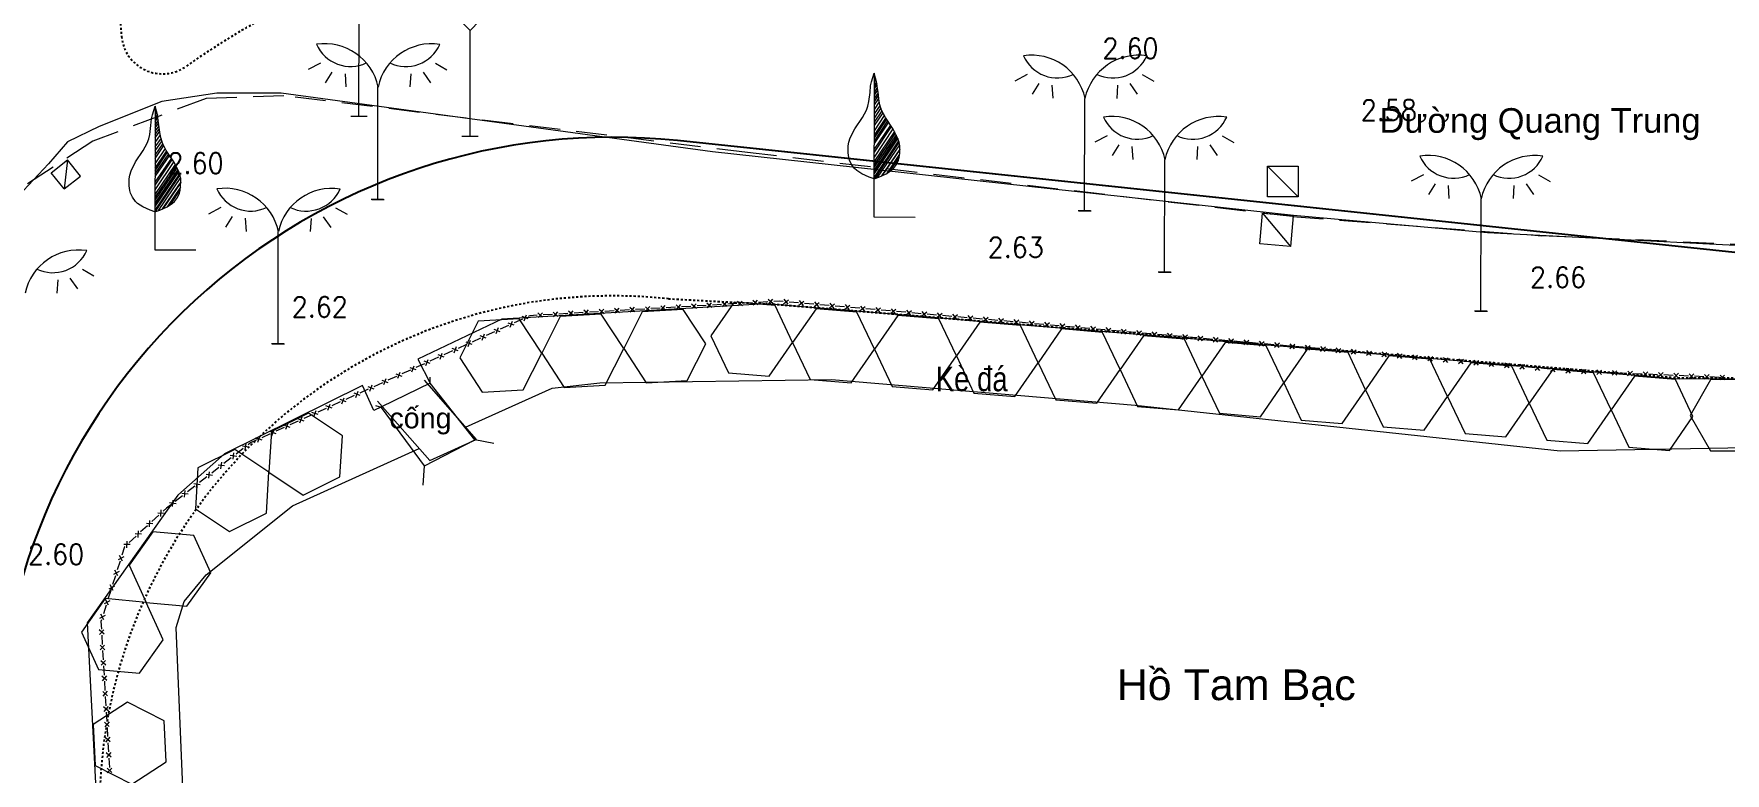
# Model space of a CAD drawing. Header units: millimetres. Extents: x 583747 to 595948, y 2304962 to 2309584.
# Drawn here: x 595576.3 to 595658.7, y 2307133 to 2307169 of the extents above; entities that cross this region are included whole.
import ezdxf
from ezdxf.enums import TextEntityAlignment as Align
from ezdxf.xclip import XClip

# ---------------------------------------------------------------- set-up
doc = ezdxf.new("R2010")
doc.units = ezdxf.units.MM
doc.linetypes.add('DASHDOT', pattern=[1, 0.5, -0.25, 0, -0.25])
doc.linetypes.add('{Long Duong}', pattern=[2.3, 1.5, -0.8])
for name, color, linetype, lineweight in [('00_nen', 8, 'Continuous', 5), ('Code Cao do', 7, 'Continuous', 0), ('Duong RG Thua', 7, 'Continuous', 0), ('Ghi chu nha', 7, 'Continuous', 0), ('KT-DV', 7, 'Continuous', 0), ('KT-NEN', 7, 'Continuous', 0), ('Long Duong_ Phan Cach chat lieu rair mat', 7, 'Continuous', 0), ('Nen dc cb Hong bang', 253, 'Continuous', 60)]:
    doc.layers.add(name, color=color, linetype=linetype, lineweight=lineweight)
doc.layers.add('A-PLOT LINE', color=6, linetype='DASHDOT')
doc.layers.add('AFP-KERB-LINE', color=2, linetype='Continuous')
doc.styles.add('ghicu', font='Vnarial.ttf', dxfattribs={"width": 0.8, "height": 1})
doc.styles.add('Style-.VnArial', font='Vnarial.ttf')
doc.styles.add('Style-STANDARD', font='STANDARD.shx')

# ---------------------------------------------------------------- blocks, each defined once
blk = doc.blocks.new('road')
at = {"layer": 'AFP-KERB-LINE'}
for q in [(3520737, 1123452), (3523587, 1124161), (3523587, 1124161), (3523587, 1124161)]:
    blk.add_line((3575510, 1137067), q, dxfattribs=at)
blk.add_arc((3527973, 1094338), 30000, 103.95875, 201.53935, dxfattribs=at)
blk = doc.blocks.new('PLOT')
at = {"layer": 'A-PLOT LINE', "color": 251}
blk.add_line((3487276, 1132394), (3493553, 1118963), dxfattribs=at)
for points in [[(3659008, 1167880), (3642417, 1158621), (3630891, 1152921), (3607539, 1142898), (3570556, 1129261), (3527500, 1117448)], [(3522956, 1116061), (3527500, 1117448)]]:
    blk.add_lwpolyline(points, dxfattribs=at)
for centre, radius, start, end in [((3530824, 1095047), 41250, 132.12441, 145.07075), ((3495365, 1119810), 2000, 205.05142, 325.07075), ((3528906, 1091779), 25000, 103.76718, 201.93918), ((3528906, 1091779), 25000, 103.76718, 201.93918)]:
    blk.add_arc(centre, radius, start, end, dxfattribs=at)
blk = doc.blocks.new('DV')
ref = blk.add_blockref('PLOT', (-3147123, 179596, 0), dxfattribs=dict(rotation=340.0000000045929))
XClip(ref).set_block_clipping_path([(3437700.5976729654, 868981.9081885163), (3912891.8375199828, 1041937.3750337446), (3715693.8178756535, 1583734.481302836), (3240502.5780286361, 1410779.0144576086)])
at = {"layer": 'AFP-KERB-LINE'}
ref = blk.add_blockref('road', (-3147123, 179596, 0), dxfattribs=dict(at, rotation=340.0000000045929))
XClip(ref).set_block_clipping_path([(3424978.7776903473, 904726.3076186823), (3853099.8617473282, 1060549.6388383387), (3670662.8681027722, 1561791.1594749615), (3242541.7840457913, 1405967.828255306)])
blk = doc.blocks.new('nen dc cb Hong bang')
at = {"layer": '00_nen', "color": 0, "linetype": 'ByBlock', "lineweight": -2}
for p, q in [((-63.154, -23.825, -62.12), (-62.518, -23.934, -62.12)), ((-63.567, -24.443, -62.12), (-63.051, -24.809, -62.12)), ((-64.104, -24.724, -62.12), (-63.923, -25.339, -62.12)), ((-82.959, -25.854, -62.12), (-82.324, -25.963, -62.12)), ((-68.416, -25.74, -62.12), (-68.871, -26.246, -62.12)), ((-67.74, -25.962, -62.12), (-67.862, -26.56, -62.12)), ((-67.111, -25.818, -62.12), (-66.854, -26.406, -62.12)), ((-63.514, -31.022, -62.12), (-65.388, -25.872, -62.12)), ((-63.514, -31.022, -62.12), (-65.388, -25.872, -62.12)), ((-83.909, -26.753, -62.12), (-83.728, -27.368, -62.12)), ((-83.373, -26.473, -62.12), (-82.857, -26.838, -62.12)), ((-88.222, -27.769, -62.12), (-88.676, -28.275, -62.12)), ((-87.545, -27.991, -62.12), (-87.668, -28.589, -62.12)), ((-86.916, -27.848, -62.12), (-86.66, -28.435, -62.12)), ((-83.32, -33.051, -62.12), (-85.194, -27.902, -62.12)), ((-83.32, -33.051, -62.12), (-85.194, -27.902, -62.12)), ((-78.691, -27.94, -62.12), (-78.175, -28.305, -62.12)), ((-78.277, -27.321, -62.12), (-77.642, -27.43, -62.12)), ((-79.227, -28.22, -62.12), (-79.046, -28.835, -62.12)), ((-83.54, -29.236, -62.12), (-83.994, -29.742, -62.12)), ((-82.863, -29.458, -62.12), (-82.986, -30.056, -62.12)), ((-82.234, -29.315, -62.12), (-81.978, -29.902, -62.12)), ((-78.637, -34.518, -62.12), (-80.512, -29.369, -62.12)), ((-78.637, -34.518, -62.12), (-80.512, -29.369, -62.12)), ((-95.072, -30.528, -62.12), (-95.107, -30.668, -62.12)), ((-95.003, -30.617, -62.12), (-95.052, -30.818, -62.12)), ((-94.96, -30.697, -62.12), (-95.018, -30.912, -62.12)), ((-94.936, -30.741, -62.12), (-94.997, -30.969, -62.12)), ((-94.869, -30.865, -62.12), (-94.936, -31.138, -62.12)), ((-94.81, -30.974, -62.12), (-94.888, -31.27, -62.12)), ((-94.744, -31.098, -62.12), (-94.833, -31.42, -62.12)), ((-94.693, -31.22, -62.12), (-94.778, -31.57, -62.12)), ((-63.251, -30.926, -62.12), (-63.815, -31.131, -62.12)), ((-63.777, -31.118, -62.12), (-63.214, -30.913, -62.12)), ((-94.626, -31.345, -62.12), (-94.724, -31.721, -62.12)), ((-94.536, -31.489, -62.12), (-94.648, -31.927, -62.12)), ((-94.445, -31.63, -62.12), (-94.573, -32.134, -62.12)), ((-94.359, -31.746, -62.12), (-94.505, -32.322, -62.12)), ((-94.271, -31.854, -62.12), (-94.436, -32.51, -62.12)), ((-94.199, -31.934, -62.12), (-94.382, -32.66, -62.12)), ((-94.076, -32.038, -62.12), (-94.293, -32.905, -62.12)), ((-93.978, -32.13, -62.12), (-94.217, -33.111, -62.12)), ((-93.92, -32.173, -62.12), (-94.176, -33.224, -62.12)), ((-93.837, -32.228, -62.12), (-94.122, -33.374, -62.12)), ((-93.778, -32.271, -62.12), (-94.081, -33.487, -62.12)), ((-93.637, -32.371, -62.12), (-93.985, -33.75, -62.12)), ((-93.579, -32.414, -62.12), (-93.937, -33.882, -62.12)), ((-93.462, -32.496, -62.12), (-93.855, -34.107, -62.12)), ((-93.462, -32.496, -62.12), (-93.855, -34.107, -62.12)), ((-93.351, -32.6, -62.12), (-93.78, -34.314, -62.12)), ((-93.286, -32.661, -62.12), (-93.732, -34.446, -62.12)), ((-93.22, -32.722, -62.12), (-93.684, -34.577, -62.12)), ((-93.155, -32.782, -62.12), (-93.636, -34.709, -62.12)), ((-93.105, -32.834, -62.12), (-93.595, -34.822, -62.12)), ((-93.081, -32.852, -62.12), (-93.581, -34.859, -62.12)), ((-83.583, -33.147, -62.12), (-83.019, -32.942, -62.12)), ((-93.003, -32.953, -62.12), (-93.52, -35.028, -62.12)), ((-92.963, -32.999, -62.12), (-93.478, -35.092, -62.12)), ((-92.895, -33.12, -62.12), (-93.362, -34.992, -62.12)), ((-92.81, -33.31, -62.12), (-93.202, -34.849, -62.12)), ((-92.803, -33.329, -62.12), (-93.181, -34.833, -62.12)), ((-92.737, -33.552, -62.12), (-93.009, -34.668, -62.12)), ((-92.708, -33.69, -62.12), (-92.925, -34.557, -62.12)), ((-83.056, -32.955, -62.12), (-83.62, -33.161, -62.12)), ((-78.374, -34.423, -62.12), (-78.938, -34.628, -62.12)), ((-78.901, -34.614, -62.12), (-78.337, -34.409, -62.12)), ((-115.908, -37.753, -62.12), (-115.392, -38.118, -62.12)), ((-115.495, -37.134, -62.12), (-114.859, -37.243, -62.12)), ((-116.444, -38.033, -62.12), (-116.263, -38.648, -62.12)), ((-120.757, -39.049, -62.12), (-121.211, -39.555, -62.12)), ((-120.08, -39.271, -62.12), (-120.203, -39.869, -62.12)), ((-119.451, -39.127, -62.12), (-119.195, -39.715, -62.12)), ((-115.855, -44.331, -62.12), (-117.729, -39.182, -62.12)), ((-115.855, -44.331, -62.12), (-117.729, -39.182, -62.12)), ((-113.063, -40.038, -62.12), (-112.311, -39.765, -62.12)), ((-118.477, -40.98, -62.12), (-117.725, -40.706, -62.12)), ((-127.424, -44.042, -62.12), (-127.458, -44.182, -62.12)), ((-127.355, -44.131, -62.12), (-127.404, -44.332, -62.12)), ((-127.312, -44.21, -62.12), (-127.37, -44.426, -62.12)), ((-127.288, -44.255, -62.12), (-127.349, -44.483, -62.12)), ((-127.221, -44.379, -62.12), (-127.287, -44.652, -62.12)), ((-115.592, -44.235, -62.12), (-116.155, -44.441, -62.12)), ((-116.118, -44.427, -62.12), (-115.554, -44.222, -62.12)), ((-127.162, -44.488, -62.12), (-127.24, -44.783, -62.12)), ((-127.095, -44.612, -62.12), (-127.185, -44.934, -62.12)), ((-127.045, -44.734, -62.12), (-127.13, -45.084, -62.12)), ((-126.978, -44.858, -62.12), (-127.075, -45.234, -62.12)), ((-126.888, -45.003, -62.12), (-127, -45.441, -62.12)), ((-126.796, -45.143, -62.12), (-126.925, -45.648, -62.12)), ((-126.711, -45.259, -62.12), (-126.857, -45.836, -62.12)), ((-126.623, -45.367, -62.12), (-126.788, -46.024, -62.12)), ((-126.551, -45.448, -62.12), (-126.733, -46.174, -62.12)), ((-126.428, -45.552, -62.12), (-126.644, -46.418, -62.12)), ((-126.33, -45.644, -62.12), (-126.569, -46.625, -62.12)), ((-126.272, -45.687, -62.12), (-126.528, -46.738, -62.12)), ((-126.188, -45.742, -62.12), (-126.473, -46.888, -62.12)), ((-126.13, -45.784, -62.12), (-126.432, -47.001, -62.12)), ((-125.989, -45.885, -62.12), (-126.337, -47.264, -62.12)), ((-125.931, -45.927, -62.12), (-126.289, -47.396, -62.12)), ((-125.814, -46.01, -62.12), (-126.207, -47.621, -62.12)), ((-125.814, -46.01, -62.12), (-126.207, -47.621, -62.12)), ((-125.703, -46.114, -62.12), (-126.131, -47.828, -62.12)), ((-118.055, -46.034, -62.12), (-117.539, -46.4, -62.12)), ((-117.642, -45.416, -62.12), (-117.006, -45.525, -62.12)), ((-125.637, -46.175, -62.12), (-126.084, -47.959, -62.12)), ((-125.572, -46.235, -62.12), (-126.036, -48.091, -62.12)), ((-125.507, -46.296, -62.12), (-125.988, -48.223, -62.12)), ((-125.457, -46.348, -62.12), (-125.947, -48.335, -62.12)), ((-125.433, -46.366, -62.12), (-125.933, -48.373, -62.12)), ((-125.354, -46.466, -62.12), (-125.872, -48.542, -62.12)), ((-125.314, -46.513, -62.12), (-125.83, -48.606, -62.12)), ((-125.247, -46.633, -62.12), (-125.714, -48.506, -62.12)), ((-125.162, -46.824, -62.12), (-125.554, -48.363, -62.12)), ((-125.155, -46.843, -62.12), (-125.533, -48.347, -62.12)), ((-118.591, -46.315, -62.12), (-118.41, -46.93, -62.12)), ((-125.089, -47.066, -62.12), (-125.361, -48.182, -62.12)), ((-125.06, -47.204, -62.12), (-125.277, -48.07, -62.12)), ((-122.904, -47.331, -62.12), (-123.358, -47.837, -62.12)), ((-122.227, -47.553, -62.12), (-122.35, -48.151, -62.12)), ((-121.598, -47.409, -62.12), (-121.342, -47.997, -62.12)), ((-118.002, -52.613, -62.12), (-119.876, -47.463, -62.12)), ((-118.002, -52.613, -62.12), (-119.876, -47.463, -62.12)), ((-128.203, -52.465, -62.12), (-127.568, -52.574, -62.12)), ((-117.739, -52.517, -62.12), (-118.302, -52.722, -62.12)), ((-118.265, -52.709, -62.12), (-117.701, -52.503, -62.12)), ((-129.153, -53.364, -62.12), (-128.972, -53.979, -62.12)), ((-128.617, -53.084, -62.12), (-128.101, -53.449, -62.12))]:
    blk.add_line(p, q, dxfattribs=at)
at = {"layer": '00_nen', "color": 0, "linetype": 'ByBlock', "lineweight": -2, "elevation": -62.12, "flags": 128}
for points in [[(-11.021, -7.622), (-33.819, -17.354), (-47.485, -22.078), (-64.519, -27.326), (-73.685, -29.783), (-101.329, -36.556), (-122.048, -41.084), (-124.998, -42.157), (-127.363, -43.454), (-129.812, -45.643), (-131.014, -46.879), (-131.508, -48.205), (-132.764, -51.146), (-134.093, -55.013), (-134.275, -58.599), (-133.155, -63.496), (-127.524, -76.913), (-117.447, -101.002), (-110.486, -117.03)], [(-16.302, -17.181), (-53.285, -30.818), (-96.342, -42.631), (-108.175, -47.733), (-111.347, -50.976)], [(-111.347, -50.976), (-110.395, -51.864), (-112.223, -53.769), (-112.502, -54.055), (-113.447, -53.106)], [(-106.468, -53.569), (-107.391, -53.721), (-110.395, -51.864), (-110.494, -51.592)], [(-113.447, -53.106), (-118.614, -58.535), (-120.062, -61.212), (-122.079, -68.558), (-113.882, -87.858)], [(-109.011, -56.651), (-109.259, -55.749), (-112.199, -53.793), (-112.488, -53.817)], [(-109.259, -55.749), (-107.391, -53.721)]]:
    blk.add_lwpolyline(points, dxfattribs=at)
at = {"layer": '00_nen', "color": 0, "linetype": 'ByBlock', "lineweight": -2, "elevation": -62.12}
for points in [[(-75.701, -27.948), (-74.291, -27.435), (-73.778, -28.845), (-75.188, -29.358)], [(-48.791, -32.892), (-48.452, -30.92), (-49.99, -29.641), (-51.866, -30.333), (-52.205, -32.304), (-50.668, -33.583)], [(-75.149, -30.182), (-73.7, -29.792), (-73.31, -31.24), (-74.758, -31.631)], [(-52.554, -34.247), (-52.048, -32.312), (-53.47, -30.906), (-55.399, -31.435), (-55.905, -33.37), (-54.482, -34.776)], [(-56.411, -35.305), (-55.905, -33.37), (-57.328, -31.964), (-59.256, -32.494), (-59.762, -34.428), (-58.34, -35.834)], [(-60.269, -36.363), (-59.762, -34.428), (-61.185, -33.023), (-63.114, -33.552), (-63.62, -35.487), (-62.197, -36.893)], [(-64.126, -37.422), (-63.62, -35.487), (-65.043, -34.081), (-66.971, -34.61), (-67.477, -36.545), (-66.055, -37.951)], [(-67.983, -38.48), (-67.477, -36.545), (-68.9, -35.139), (-70.829, -35.668), (-71.335, -37.603), (-69.912, -39.009)], [(-71.841, -39.538), (-71.335, -37.603), (-72.757, -36.198), (-74.686, -36.727), (-75.192, -38.662), (-73.77, -40.067)], [(-75.698, -40.597), (-75.192, -38.662), (-76.615, -37.256), (-78.544, -37.785), (-79.05, -39.72), (-77.627, -41.126)], [(-79.556, -41.655), (-79.05, -39.72), (-80.472, -38.314), (-82.401, -38.843), (-82.907, -40.778), (-81.485, -42.184)], [(-83.413, -42.713), (-82.907, -40.778), (-84.33, -39.373), (-86.259, -39.902), (-86.765, -41.837), (-85.342, -43.242)], [(-87.271, -43.771), (-86.765, -41.837), (-88.187, -40.431), (-90.116, -40.96), (-90.622, -42.895), (-89.2, -44.301)], [(-91.128, -44.83), (-90.622, -42.895), (-92.045, -41.489), (-93.974, -42.018), (-94.48, -43.953), (-93.057, -45.359)], [(-94.986, -45.888), (-94.48, -43.953), (-95.902, -42.547), (-97.831, -43.077), (-98.337, -45.011), (-96.914, -46.417)], [(-98.668, -47.445), (-98.436, -45.459), (-100.04, -44.264), (-101.876, -45.056), (-102.109, -47.043), (-100.505, -48.237)], [(-102.341, -49.029), (-102.109, -47.043), (-103.713, -45.848), (-105.549, -46.64), (-105.782, -48.626), (-104.178, -49.821)], [(-106.014, -50.613), (-105.782, -48.626), (-107.386, -47.432), (-109.223, -48.223), (-109.455, -50.21), (-107.851, -51.404)], [(-112.95, -57.66), (-113.515, -55.742), (-115.459, -55.272), (-116.838, -56.721), (-116.273, -58.639), (-114.329, -59.109)], [(-115.708, -60.558), (-116.273, -58.639), (-118.217, -58.169), (-119.596, -59.618), (-119.031, -61.537), (-117.087, -62.006)], [(-117.256, -64.214), (-118.662, -62.791), (-120.597, -63.296), (-121.126, -65.225), (-119.721, -66.648), (-117.786, -66.142)], [(-118.316, -68.071), (-119.721, -66.648), (-121.656, -67.153), (-122.186, -69.082), (-120.78, -70.505), (-118.845, -69.999)], [(-116.915, -71.763), (-118.9, -71.52), (-120.103, -73.118), (-119.322, -74.958), (-117.336, -75.202), (-116.133, -73.604)]]:
    blk.add_lwpolyline(points, close=True, dxfattribs=at)
for points in [[(-75.701, -27.948), (-73.778, -28.845)], [(-93.492, -35.103), (-93.739, -35.108), (-94.135, -35.081), (-94.419, -35.015), (-94.561, -34.956), (-94.764, -34.82), (-94.92, -34.658), (-94.995, -34.551), (-95.103, -34.342), (-95.22, -34.031), (-95.252, -33.846), (-95.26, -33.627), (-95.209, -33.146), (-95.045, -32.494), (-94.99, -32.086), (-94.993, -31.876), (-95.018, -31.657), (-95.116, -31.216), (-95.196, -30.91), (-95.228, -30.707), (-95.25, -30.273)], [(-95.25, -30.273), (-92.856, -36.851), (-90.977, -36.167)], [(-93.492, -35.103), (-93.3, -34.948), (-93.015, -34.673), (-92.839, -34.44), (-92.768, -34.304), (-92.7, -34.069), (-92.685, -33.844), (-92.696, -33.714), (-92.748, -33.485), (-92.86, -33.172), (-92.956, -33.01), (-93.094, -32.839), (-93.451, -32.506), (-93.996, -32.112), (-94.292, -31.832), (-94.42, -31.667), (-94.54, -31.483), (-94.751, -31.083), (-94.999, -30.623), (-95.25, -30.273)], [(-75.149, -30.182), (-73.31, -31.24)], [(-112.687, -39.902), (-114.452, -35.053), (-116.297, -34.192), (-115.423, -32.384), (-113.628, -33.221), (-114.452, -35.053)], [(-118.101, -40.843), (-119.866, -35.994), (-121.712, -35.134), (-120.837, -33.326), (-119.043, -34.162), (-119.866, -35.994)], [(-125.844, -48.617), (-126.091, -48.622), (-126.487, -48.594), (-126.771, -48.529), (-126.913, -48.47), (-127.116, -48.334), (-127.272, -48.172), (-127.347, -48.065), (-127.455, -47.856), (-127.572, -47.544), (-127.604, -47.36), (-127.612, -47.141), (-127.561, -46.66), (-127.397, -46.008), (-127.342, -45.6), (-127.345, -45.389), (-127.37, -45.171), (-127.468, -44.73), (-127.548, -44.424), (-127.58, -44.22), (-127.602, -43.787)], [(-127.602, -43.787), (-125.208, -50.365), (-123.329, -49.681)], [(-125.844, -48.617), (-125.652, -48.462), (-125.367, -48.187), (-125.191, -47.954), (-125.12, -47.818), (-125.052, -47.583), (-125.037, -47.358), (-125.048, -47.228), (-125.1, -46.999), (-125.211, -46.685), (-125.308, -46.524), (-125.446, -46.353), (-125.803, -46.02), (-126.348, -45.626), (-126.643, -45.345), (-126.772, -45.181), (-126.892, -44.996), (-127.103, -44.597), (-127.351, -44.137), (-127.602, -43.787)]]:
    blk.add_lwpolyline(points, dxfattribs=at)
at = {"layer": '00_nen', "color": 0, "linetype": 'ByBlock', "lineweight": -2}
for centre, radius, start, end in [((-62.737, -25.507, -62.12), 2.665, 101.38229, 187.95879), ((-65.064, -22.777, -62.12), 1.804, 264.60741, 356.27474), ((-67.628, -27.287, -62.12), 2.665, 32.04121, 118.61771), ((-82.543, -27.536, -62.12), 2.665, 101.38229, 187.95879), ((-84.869, -24.807, -62.12), 1.804, 264.60741, 356.27474), ((-67.601, -23.701, -62.12), 1.804, 223.72526, 315.39259), ((-87.434, -29.317, -62.12), 2.665, 32.04121, 118.61771), ((-87.406, -25.73, -62.12), 1.804, 223.72526, 315.39259), ((-77.861, -29.004, -62.12), 2.665, 101.38229, 187.95879), ((-80.187, -26.274, -62.12), 1.804, 264.60741, 356.27474), ((-82.752, -30.784, -62.12), 2.665, 32.04121, 118.61771), ((-82.724, -27.197, -62.12), 1.804, 223.72526, 315.39259), ((-115.078, -38.816, -62.12), 2.665, 101.38229, 187.95879), ((-117.404, -36.087, -62.12), 1.804, 264.60741, 356.27474), ((-119.969, -40.597, -62.12), 2.665, 32.04121, 118.61771), ((-119.941, -37.01, -62.12), 1.804, 223.72526, 315.39259), ((-117.225, -47.098, -62.12), 2.665, 101.38229, 187.95879), ((-119.551, -44.368, -62.12), 1.804, 264.60741, 356.27474), ((-122.116, -48.878, -62.12), 2.665, 32.04121, 118.61771), ((-122.088, -45.292, -62.12), 1.804, 223.72526, 315.39259), ((-127.787, -54.148, -62.12), 2.665, 101.38229, 187.95879), ((-130.113, -51.418, -62.12), 1.804, 264.60741, 356.27474)]:
    blk.add_arc(centre, radius, start, end, dxfattribs=at)
at = {"layer": '00_nen', "color": 0, "linetype": 'ByBlock', "lineweight": -2, "style": 'ghicu', "width": 0.8}
blk.add_text('KÌ ®¸', height=1.2, rotation=20, dxfattribs=at).set_placement((-87.123, -43.793, -62.12))
blk = doc.blocks.new('wwww1')
at = {"layer": 'Duong RG Thua', "color": 7, "lineweight": 0}
for p, q in [((595576.953, 2307162.311), (595577.743, 2307162.943)), ((595577.586, 2307161.519), (595576.953, 2307162.311)), ((595577.743, 2307162.943), (595577.586, 2307161.519)), ((595578.377, 2307162.15), (595577.743, 2307162.943)), ((595577.586, 2307161.519), (595578.377, 2307162.15)), ((595595.117, 2307152.205), (595597.656, 2307149.314)), ((595592.847, 2307151.179), (595595.385, 2307148.288)), ((595595.385, 2307148.288), (595597.656, 2307149.314))]:
    blk.add_line(p, q, dxfattribs=at)
at = {"layer": 'Duong RG Thua', "color": 7, "linetype": 'Continuous', "lineweight": 0}
for p, q in [((595603.881, 2307155.442), (595603.644, 2307155.654)), ((595603.657, 2307155.429), (595603.869, 2307155.666)), ((595604.63, 2307155.485), (595604.393, 2307155.697)), ((595604.405, 2307155.472), (595604.617, 2307155.71)), ((595605.112, 2307155.627), (595604.663, 2307155.6)), ((595605.379, 2307155.529), (595605.141, 2307155.741)), ((595605.154, 2307155.516), (595605.366, 2307155.754)), ((595605.861, 2307155.67), (595605.412, 2307155.644)), ((595606.128, 2307155.572), (595605.89, 2307155.784)), ((595605.903, 2307155.56), (595606.115, 2307155.797)), ((595606.61, 2307155.714), (595606.161, 2307155.688)), ((595606.876, 2307155.616), (595606.639, 2307155.828)), ((595606.651, 2307155.603), (595606.863, 2307155.841)), ((595607.359, 2307155.757), (595606.909, 2307155.731)), ((595607.625, 2307155.66), (595607.387, 2307155.872)), ((595607.4, 2307155.647), (595607.612, 2307155.885)), ((595608.107, 2307155.801), (595607.658, 2307155.775)), ((595608.374, 2307155.703), (595608.136, 2307155.915)), ((595608.149, 2307155.691), (595608.361, 2307155.928)), ((595608.856, 2307155.845), (595608.407, 2307155.819)), ((595609.122, 2307155.747), (595608.885, 2307155.959)), ((595608.898, 2307155.734), (595609.11, 2307155.972)), ((595609.605, 2307155.888), (595609.155, 2307155.862)), ((595609.871, 2307155.791), (595609.634, 2307156.003)), ((595609.646, 2307155.778), (595609.858, 2307156.016)), ((595610.353, 2307155.932), (595609.904, 2307155.906)), ((595610.62, 2307155.834), (595610.382, 2307156.046)), ((595610.395, 2307155.822), (595610.607, 2307156.059)), ((595611.102, 2307155.976), (595610.653, 2307155.95)), ((595611.369, 2307155.878), (595611.131, 2307156.09)), ((595611.144, 2307155.865), (595611.356, 2307156.103)), ((595611.851, 2307156.019), (595611.402, 2307155.993)), ((595612.117, 2307155.922), (595611.88, 2307156.134)), ((595611.893, 2307155.909), (595612.105, 2307156.146)), ((595612.624, 2307155.922), (595612.869, 2307156.126)), ((595612.849, 2307155.902), (595612.645, 2307156.146)), ((595613.346, 2307155.971), (595612.898, 2307156.011)), ((595613.372, 2307155.856), (595613.616, 2307156.06)), ((595613.596, 2307155.836), (595613.392, 2307156.08)), ((595614.093, 2307155.905), (595613.645, 2307155.945)), ((595614.119, 2307155.79), (595614.363, 2307155.994)), ((595614.343, 2307155.77), (595614.139, 2307156.014)), ((595614.841, 2307155.84), (595614.392, 2307155.879)), ((595614.866, 2307155.724), (595615.11, 2307155.928)), ((595615.09, 2307155.704), (595614.886, 2307155.948)), ((595615.588, 2307155.774), (595615.139, 2307155.813)), ((595615.613, 2307155.658), (595615.857, 2307155.863)), ((595615.837, 2307155.638), (595615.633, 2307155.883)), ((595616.335, 2307155.708), (595615.887, 2307155.747)), ((595616.36, 2307155.593), (595616.604, 2307155.797)), ((595616.584, 2307155.572), (595616.38, 2307155.817)), ((595617.082, 2307155.642), (595616.634, 2307155.682)), ((595617.107, 2307155.527), (595617.351, 2307155.731)), ((595617.331, 2307155.507), (595617.127, 2307155.751)), ((595617.854, 2307155.461), (595618.098, 2307155.665)), ((595618.078, 2307155.441), (595617.874, 2307155.685)), ((595599.223, 2307154.871), (595598.814, 2307154.684)), ((595599.507, 2307154.876), (595599.209, 2307154.988)), ((595599.302, 2307154.783), (595599.414, 2307155.081)), ((595599.906, 2307155.182), (595599.496, 2307154.995)), ((595600.19, 2307155.187), (595599.892, 2307155.299)), ((595599.984, 2307155.094), (595600.097, 2307155.392)), ((595600.886, 2307155.267), (595600.649, 2307155.479)), ((595600.662, 2307155.254), (595600.874, 2307155.492)), ((595601.369, 2307155.408), (595600.919, 2307155.382)), ((595601.635, 2307155.311), (595601.398, 2307155.523)), ((595601.41, 2307155.298), (595601.622, 2307155.535)), ((595602.117, 2307155.452), (595601.668, 2307155.426)), ((595602.384, 2307155.354), (595602.146, 2307155.566)), ((595602.159, 2307155.341), (595602.371, 2307155.579)), ((595602.866, 2307155.496), (595602.417, 2307155.469)), ((595603.133, 2307155.398), (595602.895, 2307155.61)), ((595602.908, 2307155.385), (595603.12, 2307155.623)), ((595603.615, 2307155.539), (595603.166, 2307155.513)), ((595604.364, 2307155.583), (595603.914, 2307155.557)), ((595617.829, 2307155.576), (595617.381, 2307155.616)), ((595618.576, 2307155.51), (595618.128, 2307155.55)), ((595618.601, 2307155.395), (595618.846, 2307155.599)), ((595618.825, 2307155.375), (595618.621, 2307155.619)), ((595619.323, 2307155.444), (595618.875, 2307155.484)), ((595619.348, 2307155.329), (595619.593, 2307155.533)), ((595619.573, 2307155.309), (595619.368, 2307155.553)), ((595620.07, 2307155.379), (595619.622, 2307155.418)), ((595620.095, 2307155.263), (595620.34, 2307155.467)), ((595620.32, 2307155.243), (595620.116, 2307155.488)), ((595620.817, 2307155.313), (595620.369, 2307155.352)), ((595620.843, 2307155.197), (595621.087, 2307155.402)), ((595621.067, 2307155.177), (595620.863, 2307155.422)), ((595621.565, 2307155.247), (595621.116, 2307155.286)), ((595621.59, 2307155.132), (595621.834, 2307155.336)), ((595621.814, 2307155.111), (595621.61, 2307155.356)), ((595622.312, 2307155.181), (595621.863, 2307155.221)), ((595622.337, 2307155.066), (595622.581, 2307155.27)), ((595622.561, 2307155.046), (595622.357, 2307155.29)), ((595623.059, 2307155.115), (595622.61, 2307155.155)), ((595623.084, 2307155), (595623.328, 2307155.204)), ((595623.308, 2307154.98), (595623.104, 2307155.224)), ((595623.806, 2307155.049), (595623.358, 2307155.089)), ((595623.831, 2307154.934), (595624.075, 2307155.138)), ((595624.055, 2307154.914), (595623.851, 2307155.158)), ((595624.553, 2307154.984), (595624.105, 2307155.023)), ((595624.578, 2307154.868), (595624.822, 2307155.072)), ((595624.802, 2307154.848), (595624.598, 2307155.092)), ((595625.3, 2307154.918), (595624.852, 2307154.957)), ((595625.325, 2307154.802), (595625.569, 2307155.006)), ((595625.549, 2307154.782), (595625.345, 2307155.027)), ((595626.047, 2307154.852), (595625.599, 2307154.891)), ((595626.072, 2307154.737), (595626.317, 2307154.941)), ((595626.296, 2307154.716), (595626.092, 2307154.961)), ((595626.794, 2307154.786), (595626.346, 2307154.826)), ((595626.819, 2307154.671), (595627.064, 2307154.875)), ((595627.044, 2307154.651), (595626.839, 2307154.895)), ((595627.566, 2307154.605), (595627.811, 2307154.809)), ((595627.791, 2307154.585), (595627.587, 2307154.829)), ((595597.459, 2307153.943), (595597.161, 2307154.055)), ((595597.254, 2307153.85), (595597.366, 2307154.148)), ((595597.858, 2307154.249), (595597.448, 2307154.063)), ((595598.142, 2307154.254), (595597.844, 2307154.366)), ((595597.937, 2307154.161), (595598.049, 2307154.459)), ((595598.541, 2307154.56), (595598.131, 2307154.374)), ((595598.824, 2307154.565), (595598.526, 2307154.677)), ((595598.619, 2307154.472), (595598.731, 2307154.77)), ((595627.541, 2307154.72), (595627.093, 2307154.76)), ((595628.288, 2307154.654), (595627.84, 2307154.694)), ((595628.314, 2307154.539), (595628.558, 2307154.743)), ((595628.538, 2307154.519), (595628.334, 2307154.763)), ((595629.036, 2307154.588), (595628.587, 2307154.628)), ((595629.061, 2307154.473), (595629.305, 2307154.677)), ((595629.285, 2307154.453), (595629.081, 2307154.697)), ((595629.783, 2307154.523), (595629.334, 2307154.562)), ((595629.808, 2307154.407), (595630.052, 2307154.611)), ((595630.032, 2307154.387), (595629.828, 2307154.632)), ((595630.53, 2307154.457), (595630.081, 2307154.496)), ((595630.555, 2307154.341), (595630.799, 2307154.546)), ((595630.779, 2307154.321), (595630.575, 2307154.566)), ((595631.277, 2307154.391), (595630.829, 2307154.43)), ((595631.302, 2307154.276), (595631.546, 2307154.48)), ((595631.526, 2307154.255), (595631.322, 2307154.5)), ((595632.024, 2307154.325), (595631.576, 2307154.365)), ((595632.049, 2307154.21), (595632.293, 2307154.414)), ((595632.273, 2307154.19), (595632.069, 2307154.434)), ((595632.771, 2307154.259), (595632.323, 2307154.299)), ((595632.796, 2307154.144), (595633.041, 2307154.348)), ((595633.02, 2307154.124), (595632.816, 2307154.368)), ((595633.518, 2307154.193), (595633.07, 2307154.233)), ((595633.543, 2307154.078), (595633.788, 2307154.282)), ((595633.768, 2307154.058), (595633.563, 2307154.302)), ((595634.265, 2307154.128), (595633.817, 2307154.167)), ((595634.29, 2307154.012), (595634.535, 2307154.216)), ((595634.515, 2307153.992), (595634.311, 2307154.236)), ((595635.012, 2307154.062), (595634.564, 2307154.101)), ((595635.038, 2307153.946), (595635.282, 2307154.15)), ((595635.262, 2307153.926), (595635.058, 2307154.171)), ((595635.759, 2307153.996), (595635.311, 2307154.035)), ((595635.785, 2307153.881), (595636.029, 2307154.085)), ((595636.009, 2307153.86), (595635.805, 2307154.105)), ((595636.532, 2307153.815), (595636.776, 2307154.019)), ((595636.756, 2307153.795), (595636.552, 2307154.039)), ((595595.206, 2307152.918), (595595.318, 2307153.216)), ((595595.81, 2307153.317), (595595.401, 2307153.13)), ((595596.094, 2307153.322), (595595.796, 2307153.434)), ((595595.889, 2307153.229), (595596.001, 2307153.527)), ((595596.493, 2307153.628), (595596.083, 2307153.441)), ((595596.777, 2307153.633), (595596.479, 2307153.745)), ((595596.572, 2307153.54), (595596.684, 2307153.838)), ((595597.175, 2307153.938), (595596.766, 2307153.752)), ((595636.507, 2307153.93), (595636.058, 2307153.969)), ((595637.254, 2307153.864), (595636.805, 2307153.904)), ((595637.279, 2307153.749), (595637.523, 2307153.953)), ((595637.503, 2307153.729), (595637.299, 2307153.973)), ((595638.001, 2307153.798), (595637.553, 2307153.838)), ((595638.026, 2307153.683), (595638.27, 2307153.887)), ((595638.25, 2307153.663), (595638.046, 2307153.907)), ((595638.748, 2307153.732), (595638.3, 2307153.772)), ((595638.773, 2307153.617), (595639.017, 2307153.821)), ((595638.997, 2307153.597), (595638.793, 2307153.841)), ((595639.495, 2307153.667), (595639.047, 2307153.706)), ((595639.52, 2307153.551), (595639.764, 2307153.755)), ((595639.744, 2307153.531), (595639.54, 2307153.775)), ((595640.242, 2307153.601), (595639.794, 2307153.64)), ((595640.267, 2307153.485), (595640.512, 2307153.69)), ((595640.491, 2307153.465), (595640.287, 2307153.71)), ((595640.989, 2307153.535), (595640.541, 2307153.574)), ((595641.014, 2307153.42), (595641.259, 2307153.624)), ((595641.239, 2307153.399), (595641.034, 2307153.644)), ((595641.736, 2307153.469), (595641.288, 2307153.509)), ((595641.761, 2307153.354), (595642.006, 2307153.558)), ((595641.986, 2307153.334), (595641.782, 2307153.578)), ((595642.483, 2307153.403), (595642.035, 2307153.443)), ((595642.509, 2307153.288), (595642.753, 2307153.492)), ((595642.733, 2307153.268), (595642.529, 2307153.512)), ((595643.231, 2307153.337), (595642.782, 2307153.377)), ((595643.256, 2307153.222), (595643.5, 2307153.426)), ((595643.48, 2307153.202), (595643.276, 2307153.446)), ((595643.978, 2307153.272), (595643.529, 2307153.311)), ((595644.003, 2307153.156), (595644.247, 2307153.36)), ((595644.227, 2307153.136), (595644.023, 2307153.38)), ((595644.725, 2307153.206), (595644.276, 2307153.245)), ((595644.75, 2307153.09), (595644.994, 2307153.294)), ((595644.974, 2307153.07), (595644.77, 2307153.315)), ((595645.472, 2307153.14), (595645.024, 2307153.179)), ((595645.497, 2307153.024), (595645.741, 2307153.229)), ((595645.721, 2307153.004), (595645.517, 2307153.249)), ((595646.244, 2307152.959), (595646.488, 2307153.163)), ((595646.468, 2307152.939), (595646.264, 2307153.183)), ((595593.763, 2307152.385), (595593.353, 2307152.198)), ((595594.046, 2307152.389), (595593.748, 2307152.502)), ((595593.841, 2307152.297), (595593.953, 2307152.595)), ((595594.445, 2307152.695), (595594.036, 2307152.509)), ((595594.729, 2307152.7), (595594.431, 2307152.812)), ((595594.524, 2307152.607), (595594.636, 2307152.905)), ((595595.128, 2307153.006), (595594.718, 2307152.82)), ((595595.411, 2307153.011), (595595.113, 2307153.123)), ((595646.219, 2307153.074), (595645.771, 2307153.113)), ((595646.966, 2307153.008), (595646.518, 2307153.048)), ((595646.991, 2307152.893), (595647.236, 2307153.097)), ((595647.215, 2307152.873), (595647.011, 2307153.117)), ((595647.713, 2307152.942), (595647.265, 2307152.982)), ((595647.738, 2307152.827), (595647.983, 2307153.031)), ((595647.962, 2307152.807), (595647.758, 2307153.051)), ((595648.46, 2307152.876), (595648.012, 2307152.916)), ((595648.485, 2307152.761), (595648.73, 2307152.965)), ((595648.71, 2307152.741), (595648.505, 2307152.985)), ((595649.207, 2307152.811), (595648.759, 2307152.85)), ((595649.232, 2307152.695), (595649.477, 2307152.899)), ((595649.457, 2307152.675), (595649.253, 2307152.919)), ((595649.954, 2307152.745), (595649.506, 2307152.784)), ((595649.98, 2307152.629), (595650.224, 2307152.833)), ((595650.204, 2307152.609), (595650, 2307152.854)), ((595650.702, 2307152.679), (595650.253, 2307152.718)), ((595650.727, 2307152.564), (595650.971, 2307152.768)), ((595650.951, 2307152.543), (595650.747, 2307152.788)), ((595651.48, 2307152.516), (595651.715, 2307152.731)), ((595651.705, 2307152.506), (595651.49, 2307152.741)), ((595652.199, 2307152.598), (595651.75, 2307152.617)), ((595652.229, 2307152.484), (595652.464, 2307152.699)), ((595652.454, 2307152.474), (595652.239, 2307152.709)), ((595652.948, 2307152.566), (595652.499, 2307152.585)), ((595652.979, 2307152.452), (595653.214, 2307152.667)), ((595653.204, 2307152.442), (595652.989, 2307152.677)), ((595653.698, 2307152.534), (595653.248, 2307152.553)), ((595653.728, 2307152.42), (595653.963, 2307152.635)), ((595653.953, 2307152.41), (595653.738, 2307152.645)), ((595654.447, 2307152.502), (595653.997, 2307152.521)), ((595654.477, 2307152.388), (595654.712, 2307152.603)), ((595654.702, 2307152.378), (595654.487, 2307152.613)), ((595655.196, 2307152.47), (595654.747, 2307152.489)), ((595655.227, 2307152.356), (595655.462, 2307152.57)), ((595655.452, 2307152.346), (595655.237, 2307152.58)), ((595655.946, 2307152.437), (595655.496, 2307152.457)), ((595655.976, 2307152.323), (595656.211, 2307152.538)), ((595656.201, 2307152.313), (595655.986, 2307152.548)), ((595656.695, 2307152.405), (595656.245, 2307152.425)), ((595656.725, 2307152.291), (595656.96, 2307152.506)), ((595656.95, 2307152.281), (595656.735, 2307152.516)), ((595657.444, 2307152.373), (595656.995, 2307152.392)), ((595657.475, 2307152.259), (595657.709, 2307152.474)), ((595657.699, 2307152.249), (595657.485, 2307152.484)), ((595658.194, 2307152.341), (595657.744, 2307152.36)), ((595658.224, 2307152.227), (595658.459, 2307152.442)), ((595658.449, 2307152.217), (595658.234, 2307152.452)), ((595591.999, 2307151.457), (595591.701, 2307151.569)), ((595591.794, 2307151.364), (595591.906, 2307151.662)), ((595592.397, 2307151.763), (595591.988, 2307151.576)), ((595592.681, 2307151.768), (595592.383, 2307151.88)), ((595592.476, 2307151.675), (595592.588, 2307151.973)), ((595593.08, 2307152.074), (595592.67, 2307151.887)), ((595593.364, 2307152.079), (595593.066, 2307152.191)), ((595593.159, 2307151.986), (595593.271, 2307152.284)), ((595589.746, 2307150.432), (595589.858, 2307150.73)), ((595590.35, 2307150.831), (595589.94, 2307150.644)), ((595590.633, 2307150.836), (595590.335, 2307150.948)), ((595590.428, 2307150.743), (595590.54, 2307151.041)), ((595591.032, 2307151.141), (595590.623, 2307150.955)), ((595591.316, 2307151.146), (595591.018, 2307151.258)), ((595591.111, 2307151.053), (595591.223, 2307151.351)), ((595591.715, 2307151.452), (595591.305, 2307151.266)), ((595588.302, 2307149.898), (595587.892, 2307149.712)), ((595588.586, 2307149.903), (595588.288, 2307150.015)), ((595588.381, 2307149.81), (595588.493, 2307150.108)), ((595588.985, 2307150.209), (595588.575, 2307150.023)), ((595589.268, 2307150.214), (595588.97, 2307150.326)), ((595589.063, 2307150.121), (595589.175, 2307150.419)), ((595589.667, 2307150.52), (595589.258, 2307150.333)), ((595589.951, 2307150.525), (595589.653, 2307150.637)), ((595586.405, 2307148.809), (595586.445, 2307149.125)), ((595587.22, 2307149.282), (595586.923, 2307149.394)), ((595587.015, 2307149.189), (595587.128, 2307149.487)), ((595587.619, 2307149.587), (595587.21, 2307149.401)), ((595587.903, 2307149.592), (595587.605, 2307149.705)), ((595587.698, 2307149.499), (595587.81, 2307149.797)), ((595585.716, 2307148.416), (595585.361, 2307148.14)), ((595585.991, 2307148.487), (595585.675, 2307148.527)), ((595585.813, 2307148.349), (595585.853, 2307148.665)), ((595586.308, 2307148.877), (595585.953, 2307148.601)), ((595586.583, 2307148.947), (595586.267, 2307148.987)), ((595584.531, 2307147.496), (595584.176, 2307147.22)), ((595584.806, 2307147.567), (595584.491, 2307147.607)), ((595584.628, 2307147.429), (595584.668, 2307147.745)), ((595585.124, 2307147.956), (595584.768, 2307147.68)), ((595585.399, 2307148.027), (595585.083, 2307148.067)), ((595585.221, 2307147.889), (595585.261, 2307148.205)), ((595583.347, 2307146.576), (595582.992, 2307146.3)), ((595583.622, 2307146.646), (595583.306, 2307146.686)), ((595583.444, 2307146.508), (595583.484, 2307146.824)), ((595583.939, 2307147.036), (595583.584, 2307146.76)), ((595584.214, 2307147.106), (595583.898, 2307147.147)), ((595584.036, 2307146.969), (595584.076, 2307147.284)), ((595582.293, 2307145.563), (595582.306, 2307145.881)), ((595583.03, 2307146.186), (595582.714, 2307146.226)), ((595582.852, 2307146.048), (595582.892, 2307146.364)), ((595581.639, 2307145.114), (595581.308, 2307144.81)), ((595581.907, 2307145.207), (595581.589, 2307145.221)), ((595581.741, 2307145.055), (595581.755, 2307145.373)), ((595582.191, 2307145.622), (595581.859, 2307145.318)), ((595582.459, 2307145.716), (595582.14, 2307145.729)), ((595580.803, 2307144.191), (595580.485, 2307144.205)), ((595580.638, 2307144.039), (595580.651, 2307144.357)), ((595581.087, 2307144.606), (595580.756, 2307144.301)), ((595581.355, 2307144.699), (595581.037, 2307144.713)), ((595581.189, 2307144.547), (595581.203, 2307144.865)), ((595580.304, 2307143.387), (595580.169, 2307142.957)), ((595580.49, 2307143.601), (595580.208, 2307143.454)), ((595580.422, 2307143.386), (595580.276, 2307143.669)), ((595580.078, 2307142.671), (595579.943, 2307142.242)), ((595580.264, 2307142.886), (595579.982, 2307142.739)), ((595580.196, 2307142.671), (595580.05, 2307142.954)), ((595579.853, 2307141.956), (595579.717, 2307141.527)), ((595580.039, 2307142.17), (595579.756, 2307142.024)), ((595579.971, 2307141.956), (595579.824, 2307142.238)), ((595579.519, 2307140.525), (595579.373, 2307140.808)), ((595579.627, 2307141.241), (595579.491, 2307140.812)), ((595579.813, 2307141.455), (595579.53, 2307141.309)), ((595579.745, 2307141.241), (595579.598, 2307141.523)), ((595579.525, 2307139.822), (595579.288, 2307140.034)), ((595579.512, 2307140.047), (595579.3, 2307139.81)), ((595579.587, 2307140.74), (595579.304, 2307140.593)), ((595579.568, 2307139.073), (595579.331, 2307139.286)), ((595579.555, 2307139.298), (595579.343, 2307139.061)), ((595579.414, 2307139.781), (595579.44, 2307139.331)), ((595579.611, 2307138.325), (595579.373, 2307138.537)), ((595579.598, 2307138.549), (595579.386, 2307138.312)), ((595579.457, 2307139.032), (595579.483, 2307138.583)), ((595579.653, 2307137.576), (595579.416, 2307137.788)), ((595579.641, 2307137.801), (595579.429, 2307137.563)), ((595579.5, 2307138.283), (595579.526, 2307137.834)), ((595579.543, 2307137.534), (595579.569, 2307137.085)), ((595579.696, 2307136.827), (595579.459, 2307137.039)), ((595579.684, 2307137.052), (595579.471, 2307136.815)), ((595579.586, 2307136.786), (595579.611, 2307136.336)), ((595579.739, 2307136.078), (595579.502, 2307136.291)), ((595579.727, 2307136.303), (595579.514, 2307136.066)), ((595579.629, 2307136.037), (595579.654, 2307135.587)), ((595579.782, 2307135.329), (595579.545, 2307135.542)), ((595579.769, 2307135.554), (595579.557, 2307135.317)), ((595579.671, 2307135.288), (595579.697, 2307134.839)), ((595579.825, 2307134.581), (595579.587, 2307134.793)), ((595579.812, 2307134.805), (595579.6, 2307134.568)), ((595579.714, 2307134.539), (595579.74, 2307134.09)), ((595579.867, 2307133.832), (595579.63, 2307134.044)), ((595579.855, 2307134.057), (595579.643, 2307133.819)), ((595579.757, 2307133.79), (595579.783, 2307133.341)), ((595579.91, 2307133.083), (595579.673, 2307133.295)), ((595579.898, 2307133.308), (595579.685, 2307133.071))]:
    blk.add_line(p, q, dxfattribs=at)
at = {"layer": 'Duong RG Thua', "color": 7, "linetype": 'Continuous', "lineweight": 0, "flags": 128}
for points in [[(595612.599, 2307156.037), (595612.422, 2307156.053), (595612.15, 2307156.037)], [(595600.62, 2307155.365), (595600.262, 2307155.344), (595600.179, 2307155.306)], [(595597.135, 2307149.907), (595601.347, 2307151.819), (595603.674, 2307152.073), (595614.963, 2307152.239), (595629.753, 2307150.98), (595650.441, 2307148.765), (595721.253, 2307150.035), (595743.067, 2307152.953)], [(595651.45, 2307152.63), (595651.065, 2307152.647), (595651, 2307152.653)], [(595586.937, 2307149.277), (595586.662, 2307149.152), (595586.545, 2307149.061)], [(595583.709, 2307124.14), (595583.04, 2307140.161), (595583.428, 2307141.42), (595584.494, 2307142.719), (595588.704, 2307146.078), (595594.868, 2307148.877)], [(595582.755, 2307146.116), (595582.572, 2307145.974), (595582.411, 2307145.826)], [(595580.535, 2307144.098), (595580.526, 2307144.09), (595580.394, 2307143.673)], [(595579.401, 2307140.526), (595579.376, 2307140.448), (595579.397, 2307140.08)]]:
    blk.add_lwpolyline(points, dxfattribs=at)
at = {"layer": 'Long Duong_ Phan Cach chat lieu rair mat', "color": 4, "linetype": '{Long Duong}', "lineweight": 0}
for p, q in [((595584.495, 2307165.929), (595578.974, 2307163.849)), ((595588.284, 2307166.06), (595584.495, 2307165.929)), ((595610.865, 2307163.294), (595588.284, 2307166.06)), ((595578.974, 2307163.849), (595575.468, 2307161.553)), ((595637.409, 2307160.172), (595610.865, 2307163.294)), ((595637.409, 2307160.172), (595649.532, 2307159.243)), ((595669.418, 2307158.356), (595649.532, 2307159.243))]:
    blk.add_line(p, q, dxfattribs=at)
at = {"layer": 'Code Cao do', "color": 6, "linetype": 'Continuous', "lineweight": 0, "style": 'Style-STANDARD'}
for s, p in [('2.60', (595628.152, 2307168.371)), ('2.58', (595640.738, 2307165.36)), ('2.60', (595582.614, 2307162.78)), ('2.66', (595648.976, 2307157.216)), ('2.60', (595575.823, 2307143.719))]:
    blk.add_text(s, height=1, rotation=359.9973, dxfattribs=at).set_placement(p, align=Align.MIDDLE_LEFT)
at = {"layer": 'Code Cao do', "color": 212, "linetype": 'Continuous', "lineweight": 0, "style": 'Style-STANDARD'}
for s, p in [('2.63', (595622.563, 2307158.677)), ('2.62', (595588.664, 2307155.77))]:
    blk.add_text(s, height=1, rotation=359.9973, dxfattribs=at).set_placement(p, align=Align.MIDDLE_LEFT)
at = {"layer": 'Ghi chu nha', "color": 7, "linetype": 'Continuous', "lineweight": 0, "style": 'Style-.VnArial'}
for s, height, p in [('§\xadêng Quang Trung', 1.2, (595649.464, 2307164.857)), ('cèng', 1, (595594.937, 2307150.357)), ('Hå Tam B¹c', 1.5, (595634.668, 2307137.367))]:
    blk.add_text(s, height=height, rotation=359.9973, dxfattribs=at).set_placement(p, align=Align.MIDDLE_CENTER)

msp = doc.modelspace()

# ---------------------------------------------------------------- block references
at = {"layer": 'KT-NEN', "color": 7, "lineweight": 0}
msp.add_blockref('wwww1', (0.167, -0.045, -0.002), dxfattribs=at)

# ---------------------------------------------------------------- next in the draw order: block references
at = {"layer": 'KT-DV', "xscale": 0.001, "yscale": 0.001, "zscale": 0.001}
msp.add_blockref('DV', (595062.094, 2307132.697), dxfattribs=at)
at = {"layer": 'Nen dc cb Hong bang', "color": 250, "lineweight": 5, "transparency": 33554559}
ref = msp.add_blockref('nen dc cb Hong bang', (595717.055, 2307162.892, 62.118), dxfattribs=dict(at, rotation=339.9497468043105))
XClip(ref).set_block_clipping_path([(-203.3197306411, -233.6640955163), (218.1103911197, -79.8573456709), (46.3376134067, 390.7996488991), (-375.0925083541, 236.9928990537)])

doc.saveas('drawing.dxf')
